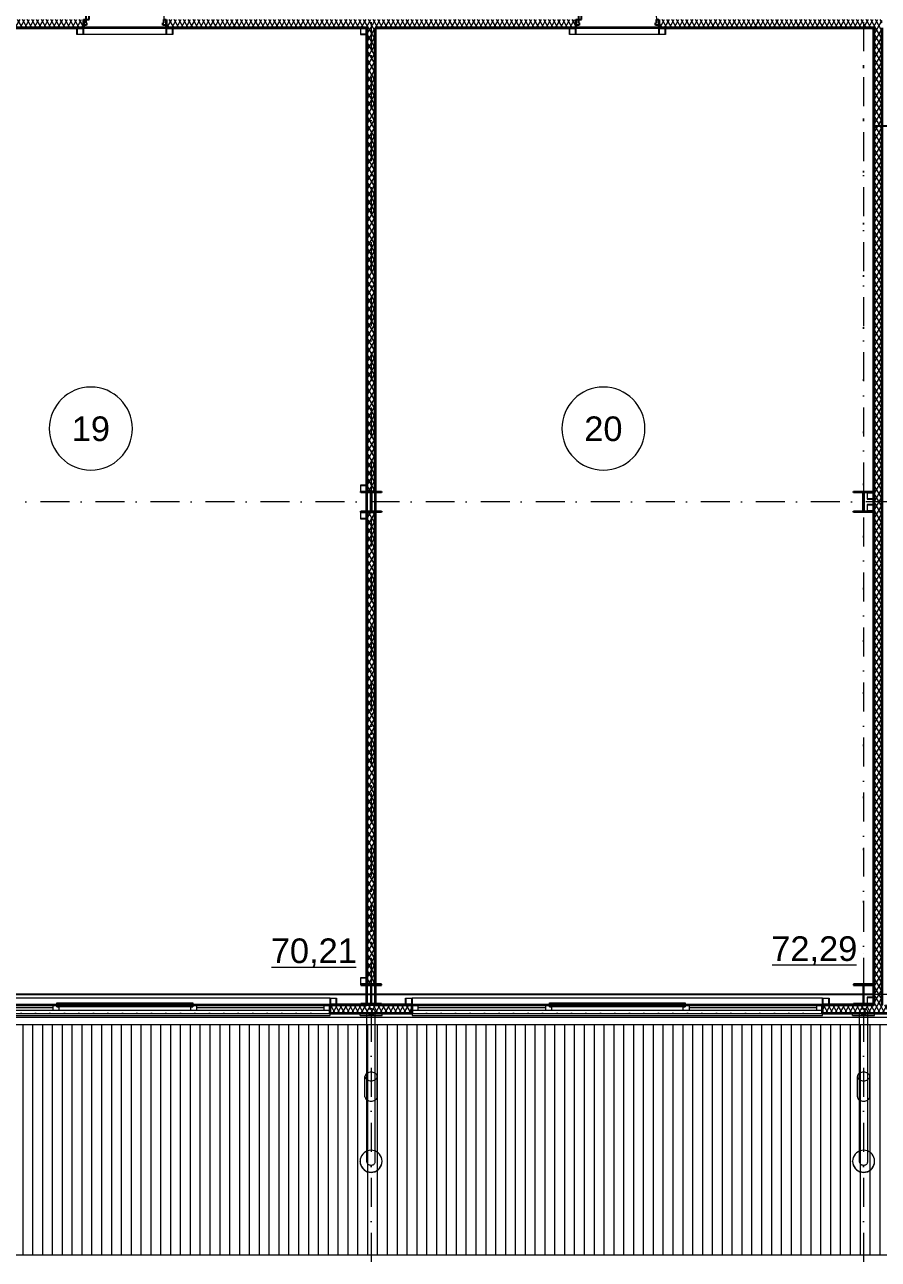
# Model space of a CAD drawing. Header units: millimetres. Extents: x -10605 to 103276, y -15987 to 52426.
# Drawn here: x 35780 to 46179, y -3225 to 11812 of the extents above; entities that cross this region are included whole.
import ezdxf
from ezdxf.enums import TextEntityAlignment as Align

# ---------------------------------------------------------------- set-up
doc = ezdxf.new("R2010")
doc.units = ezdxf.units.MM
doc.header["$MEASUREMENT"] = 0
for name, pattern in [('Dot & Dashed', [670.277762, 352.777767, -176.388884, 0, -141.111112]), ('Крупный пунктир', [634.99999, 0, -634.99999]), ('Пунктирная', [176.388884, 0, -176.388884])]:
    doc.linetypes.add(name, pattern=pattern)
for name, color, linetype, lineweight in [('0_Ном._пера__200', 7, 'Continuous', 0), ('0_Ном._пера__98', 7, 'Continuous', 25), ('Двери Archicad_Ном._пера__3', 7, 'Continuous', 0), ('Двери Archicad_Ном._пера__97', 7, 'Continuous', 35), ('Двери Archicad_Ном._пера__98', 7, 'Continuous', 25), ('Металлический каркас здания_Ном._пера__200', 7, 'Continuous', 0), ('Металлический каркас здания_Ном._пера__98', 7, 'Continuous', 25), ('Металлический каркас здания_Ном._пера__99', 7, 'Continuous', 15), ('Окна Archicad_Ном._пера__100', 7, 'Continuous', 9), ('Окна Archicad_Ном._пера__3', 7, 'Continuous', 0), ('Окна Archicad_Ном._пера__97', 7, 'Continuous', 35), ('Оси_Ном._пера__200', 7, 'Continuous', 0), ('Паспорта Зон Archicad_Ном._пера__100', 7, 'Continuous', 9), ('Стены _Ном._пера__200', 7, 'Continuous', 0), ('Стены _Ном._пера__97', 7, 'Continuous', 35), ('Стены _Ном._пера__99', 7, 'Continuous', 15)]:
    doc.layers.add(name, color=color, linetype=linetype, lineweight=lineweight)
for name, color, linetype, lineweight, true_color in [('0_Ном._пера__92', 7, 'Continuous', 20, 0xc2e9e9e9), ('Зоны_Ном._пера__121', 7, 'Continuous', 35, 0xc2deab72), ('Стены _Ном._пера__94', 7, 'Continuous', 5, 0xc29f9f9f)]:
    doc.layers.add(name, color=color, linetype=linetype, lineweight=lineweight, true_color=true_color)
for name, color, linetype in [('Двери Archicad', 7, 'Continuous'), ('Зоны', 7, 'Continuous'), ('Металлический каркас здания', 7, 'Continuous'), ('Окна Archicad', 7, 'Continuous'), ('Оси', 7, 'Continuous'), ('Стены', 7, 'Continuous')]:
    doc.layers.add(name, color=color, linetype=linetype)
doc.styles.add('РЎР“Р•РќР•Р\xa0РР\xa0_РЎРўРР›Р¬_1', font='arial.ttf')
pattern_1 = [(60, (0, 0), (-43.30127, 25), []), (120, (0, 0), (43.30127, 25), [])]
pattern_2 = [(90, (0, 0), (-60, 0), [])]

# ---------------------------------------------------------------- blocks, each defined once
blk = doc.blocks.new('Перекрытие_1', base_point=(98125, 40125))
at = {"layer": '0_Ном._пера__200', "color": 7, "linetype": 'Continuous', "lineweight": 0, "flags": 128}
blk.add_lwpolyline([(98125, 40125), (51875, 40125), (51875, 29425), (46123, 29425), (46123, 40125), (-125, 40125), (-125, -125), (46125, -125), (46125, 10575), (51875, 10575), (51875, -125), (98125, -125)], close=True, dxfattribs=at)
blk = doc.blocks.new('Стена_2', base_point=(46125, -125))
at = {"layer": 'Стены', "linetype": 'Continuous', "lineweight": 0, "true_color": 0x000000}
h = blk.add_hatch(dxfattribs=at)
h.set_pattern_fill('Batt_Insulation__3_', color=18, style=0, pattern_type=2)
h.set_pattern_definition(pattern_1)
h.paths.add_polyline_path([(46225, -125), (46225, 11775), (46125, 11775), (46125, -125)])
at = {"layer": 'Стены _Ном._пера__97', "color": 7, "linetype": 'Continuous', "lineweight": 35, "flags": 128}
for points in [[(46125, 11775), (46125, -125)], [(46225, -125), (46225, 11775)]]:
    blk.add_lwpolyline(points, dxfattribs=at)
blk = doc.blocks.new('Стена_23', base_point=(40000, 11775))
at = {"layer": 'Стены', "linetype": 'Continuous', "lineweight": 0, "true_color": 0x000000}
h = blk.add_hatch(dxfattribs=at)
h.set_pattern_fill('Batt_Insulation__3_', color=18, style=0, pattern_type=2)
h.set_pattern_definition(pattern_1)
h.paths.add_polyline_path([(39950, 11775), (39950, 6125), (40050, 6125), (40050, 11775)])
at = {"layer": 'Стены _Ном._пера__97', "color": 7, "linetype": 'Continuous', "lineweight": 35, "flags": 128}
for points in [[(39950, 11775), (39950, 6125)], [(40050, 6125), (40050, 11775)], [(39950, 6125), (40050, 6125)]]:
    blk.add_lwpolyline(points, dxfattribs=at)
blk = doc.blocks.new('Стена_36', base_point=(40000, 5875))
at = {"layer": 'Стены', "linetype": 'Continuous', "lineweight": 0, "true_color": 0x000000}
h = blk.add_hatch(dxfattribs=at)
h.set_pattern_fill('Batt_Insulation__3_', color=18, style=0, pattern_type=2)
h.set_pattern_definition(pattern_1)
h.paths.add_polyline_path([(39950, 5875), (39950, 125), (40050, 125), (40050, 5875)])
at = {"layer": 'Стены _Ном._пера__97', "color": 7, "linetype": 'Continuous', "lineweight": 35, "flags": 128}
for points in [[(39950, 5875), (39950, 125)], [(40050, 5875), (39950, 5875)], [(40050, 125), (40050, 5875)], [(39950, 125), (40050, 125)]]:
    blk.add_lwpolyline(points, dxfattribs=at)
blk = doc.blocks.new('Конструктор Кровли 27')
at = {"layer": '0_Ном._пера__92', "color": 254, "linetype": 'Continuous', "lineweight": 20, "true_color": 0xe9e9e9, "flags": 128}
blk.add_lwpolyline([(0, 46123), (0, 0), (40000, 0), (40000, 46125), (29425, 46125), (29425, 51875), (40000, 51875), (40000, 98000), (0, 98000), (0, 51875), (10575, 51875), (10575, 46123)], close=True, dxfattribs=at)
blk = doc.blocks.new('Колонна SHS ГК 27')
at = {"layer": 'Металлический каркас здания_Ном._пера__99', "linetype": 'Continuous', "lineweight": 0, "true_color": 0xffffff}
h = blk.add_hatch(dxfattribs=at)
h.set_pattern_fill('Barabбs_tйglakц_бllу', style=0, pattern_type=2)
h.set_pattern_definition(pattern_2)
h.paths.add_polyline_path([(-40, -40), (40, -40), (40, 40), (-40, 40)])
h.paths.add_polyline_path([(-36.4, -36.4), (-36.4, 36.4), (36.4, 36.4), (36.4, -36.4)], flags=0)
at = {"layer": 'Металлический каркас здания_Ном._пера__99', "color": 7, "linetype": 'Continuous', "lineweight": 15}
for p, q in [((40, 40), (-40, 40)), ((-40, 40), (-40, -40)), ((-36.4, -36.4), (-36.4, 36.4)), ((-36.4, 36.4), (36.4, 36.4)), ((36.4, 36.4), (36.4, -36.4)), ((40, -40), (40, 40)), ((-40, -40), (40, -40)), ((36.4, -36.4), (-36.4, -36.4))]:
    blk.add_line(p, q, dxfattribs=at)
blk = doc.blocks.new('Труба Квадратного Сечения ГК SHS 27')
at = {"layer": 'Металлический каркас здания_Ном._пера__99', "color": 7, "linetype": 'Continuous', "lineweight": 15}
for p, q in [((505, 40), (0, 40)), ((0, 40), (0, 0)), ((0, 0), (0, -40)), ((1010, 40), (505, 40)), ((1010, 0), (1010, 40)), ((1010, -40), (1010, 0)), ((0, -40), (505, -40)), ((505, -40), (1010, -40))]:
    blk.add_line(p, q, dxfattribs=at)
blk = doc.blocks.new('Труба Квадратного Сечения ГК SHS 27_3')
at = {"layer": 'Металлический каркас здания_Ном._пера__99', "color": 7, "linetype": 'Continuous', "lineweight": 15}
for p, q in [((2500, 40), (0, 40)), ((0, 40), (0, 0)), ((0, 0), (0, -40)), ((5000, 40), (2500, 40)), ((5000, 0), (5000, 40)), ((5000, -40), (5000, 0)), ((0, -40), (2500, -40)), ((2500, -40), (5000, -40))]:
    blk.add_line(p, q, dxfattribs=at)
blk = doc.blocks.new('Швеллеp 8240-89 27')
at = {"layer": 'Металлический каркас здания_Ном._пера__200', "color": 7, "linetype": 'Пунктирная', "lineweight": 0}
blk.add_line((0, 0), (6000, 0), dxfattribs=at)
blk = doc.blocks.new('Кладовая_19_19', base_point=(37037, 6865))
at = {"layer": 'Паспорта Зон Archicad_Ном._пера__100', "color": 7, "linetype": 'Continuous', "lineweight": 9}
blk.add_line((38787, 333), (39817, 333), dxfattribs=at)
for start, end in [(0, 180), (180, 0)]:
    blk.add_arc((36586, 6893), 506, start, end, dxfattribs=at)
at = {"layer": 'Паспорта Зон Archicad_Ном._пера__100', "color": 7, "lineweight": 9, "style": 'РЎР“Р•РќР•Р\xa0РР\xa0_РЎРўРР›Р¬_1'}
for tag, p in [('ROOM_NUMBER', (36586, 6891)), ('ROOM_AREA', (39302, 533))]:
    blk.add_attdef(tag, text='', height=300, dxfattribs=at).set_placement(p, align=Align.MIDDLE_CENTER)
blk = doc.blocks.new('Кладовая_20_20', base_point=(43198, 6892))
at = {"layer": 'Паспорта Зон Archicad_Ном._пера__100', "color": 7, "linetype": 'Continuous', "lineweight": 9}
blk.add_line((44884, 360), (45913, 360), dxfattribs=at)
for start, end in [(0, 180), (180, 0)]:
    blk.add_arc((42830, 6893), 506, start, end, dxfattribs=at)
at = {"layer": 'Паспорта Зон Archicad_Ном._пера__100', "color": 7, "lineweight": 9, "style": 'РЎР“Р•РќР•Р\xa0РР\xa0_РЎРўРР›Р¬_1'}
for tag, p in [('ROOM_NUMBER', (42830, 6891)), ('ROOM_AREA', (45399, 559))]:
    blk.add_attdef(tag, text='', height=300, dxfattribs=at).set_placement(p, align=Align.MIDDLE_CENTER)
blk = doc.blocks.new('Однопольная Дверь 27')
at = {"layer": 'Двери Archicad_Ном._пера__3', "color": 7, "linetype": 'Continuous', "lineweight": 0}
blk.add_arc((475, 0), 950, 90, 180, dxfattribs=at)
at = {"layer": 'Двери Archicad_Ном._пера__97', "color": 7, "linetype": 'Continuous', "lineweight": 35}
for p, q in [((-505, 0), (-505, -70)), ((-505, 0), (-505, -70)), ((505, 0), (505, -70)), ((505, 0), (505, -70)), ((-505, -70), (-505, -100)), ((505, -70), (505, -100))]:
    blk.add_line(p, q, dxfattribs=at)
at = {"layer": 'Двери Archicad_Ном._пера__98', "color": 7, "linetype": 'Continuous', "lineweight": 25}
for p, q in [((435, 0), (435, 950)), ((435, 950), (475, 950)), ((475, 950), (475, 0)), ((-475, 0), (-505, 0)), ((-505, 0), (-505, -70)), ((-475, -40), (-475, 0)), ((475, 0), (435, 0)), ((505, 0), (475, 0)), ((475, 0), (475, -40)), ((505, -70), (505, 0)), ((-505, -70), (-465, -70)), ((-465, -40), (-475, -40)), ((-465, -70), (-465, -40)), ((475, -40), (465, -40)), ((465, -40), (465, -70)), ((465, -70), (505, -70))]:
    blk.add_line(p, q, dxfattribs=at)
blk = doc.blocks.new('Стена_88', base_point=(46225, 11775))
at = {"layer": 'Стены', "linetype": 'Continuous', "lineweight": 0, "true_color": 0x000000}
h = blk.add_hatch(dxfattribs=at)
h.set_pattern_fill('Batt_Insulation__3_', color=18, style=0, pattern_type=2)
h.set_pattern_definition(pattern_1)
h.paths.add_polyline_path([(36495, 11875), (31505, 11875), (31505, 11775), (36495, 11775)])
h = blk.add_hatch(dxfattribs=at)
h.set_pattern_fill('Batt_Insulation__3_', color=18, style=0, pattern_type=2)
h.set_pattern_definition(pattern_1)
h.paths.add_polyline_path([(42495, 11875), (37505, 11875), (37505, 11775), (42495, 11775)])
h = blk.add_hatch(dxfattribs=at)
h.set_pattern_fill('Batt_Insulation__3_', color=18, style=0, pattern_type=2)
h.set_pattern_definition(pattern_1)
h.paths.add_polyline_path([(46225, 11875), (43505, 11875), (43505, 11775), (46225, 11775)])
at = {"layer": 'Стены _Ном._пера__97', "color": 7, "linetype": 'Continuous', "lineweight": 35}
for p, q in [((36495, 11875), (36495, 11805)), ((36495, 11805), (36495, 11775)), ((37505, 11875), (37505, 11805)), ((37505, 11805), (37505, 11775)), ((42495, 11875), (42495, 11805)), ((42495, 11805), (42495, 11775)), ((43505, 11875), (43505, 11805)), ((43505, 11805), (43505, 11775))]:
    blk.add_line(p, q, dxfattribs=at)
at = {"layer": 'Стены _Ном._пера__97', "color": 7, "linetype": 'Continuous', "lineweight": 35, "flags": 128}
for points in [[(34050, 11775), (36495, 11775)], [(37505, 11775), (39950, 11775)], [(40050, 11775), (42495, 11775)], [(43505, 11775), (46125, 11775)]]:
    blk.add_lwpolyline(points, dxfattribs=at)
at = {"layer": 'Двери Archicad', "color": 7, "linetype": 'Continuous', "lineweight": 50, "xscale": -1, "zscale": 1000}
for p in [(37000, 11875), (43000, 11875)]:
    blk.add_blockref('Однопольная Дверь 27', p, dxfattribs=at)
blk = doc.blocks.new('Колонна Универсальная 27')
at = {"layer": 'Металлический каркас здания_Ном._пера__98', "linetype": 'Continuous', "lineweight": 0, "true_color": 0xffffff}
h = blk.add_hatch(dxfattribs=at)
h.set_pattern_fill('Barabбs_tйglakц_бllу', style=0, pattern_type=2)
h.set_pattern_definition(pattern_2)
h.paths.add_polyline_path([(-125, -125), (125, -125), (125, -113), (4, -113), (4, 113), (125, 113), (125, 125), (-125, 125), (-125, 113), (-4, 113), (-4, -113), (-125, -113)])
at = {"layer": 'Металлический каркас здания_Ном._пера__98', "color": 7, "linetype": 'Continuous', "lineweight": 25}
for p, q in [((125, 125), (-125, 125)), ((-125, 125), (-125, 113)), ((-125, 113), (-4, 113)), ((-4, 113), (-4, -113)), ((4, -113), (4, 113)), ((4, 113), (125, 113)), ((125, 113), (125, 125)), ((-4, -113), (-125, -113)), ((-125, -113), (-125, -125)), ((-125, -125), (125, -125)), ((125, -113), (4, -113)), ((125, -125), (125, -113))]:
    blk.add_line(p, q, dxfattribs=at)
blk = doc.blocks.new('Двутавp К 26020-83 27')
at = {"layer": 'Металлический каркас здания_Ном._пера__98', "color": 7, "linetype": 'Крупный пунктир', "lineweight": 25}
blk.add_line((0, 0), (39875, 0), dxfattribs=at)
blk = doc.blocks.new('Стандартный Маркер Сетки')
at = {"layer": 'Оси_Ном._пера__200', "color": 7, "linetype": 'Dot & Dashed', "lineweight": 0}
blk.add_line((0, 0), (107805, 0), dxfattribs=at)
at = {"layer": 'Оси_Ном._пера__200', "color": 7, "lineweight": 0, "style": 'РЎР“Р•РќР•Р\xa0РР\xa0_РЎРўРР›Р¬_1'}
blk.add_attdef('AC_MarkerText_1', text='', height=300, dxfattribs=at).set_placement((108205, 150), align=Align.TOP_CENTER)
blk = doc.blocks.new('Двутавp К 26020-83 27_4')
at = {"layer": 'Металлический каркас здания_Ном._пера__98', "color": 7, "linetype": 'Крупный пунктир', "lineweight": 25}
blk.add_line((0, 0), (39750, 0), dxfattribs=at)
blk = doc.blocks.new('Лист Профилированный 27')
at = {"layer": 'Стены _Ном._пера__94', "linetype": 'Continuous', "lineweight": 5, "true_color": 0x9f9f9f}
h = blk.add_hatch(dxfattribs=at)
h.set_pattern_fill('Barabбs_tйglakц_бllу_dupla', color=253, style=0, pattern_type=2)
h.set_pattern_definition([(90, (0, 0), (-120, 0), [])])
h.paths.add_polyline_path([(0, 200), (0, 0), (90395, 0), (90395, 200), (90395, 2610), (90395, 2809), (0, 2809), (0, 2610)])
at = {"layer": 'Стены _Ном._пера__99', "color": 7, "linetype": 'Continuous', "lineweight": 15, "flags": 128}
blk.add_lwpolyline([(0, 200), (0, 0), (90395, 0), (90395, 200), (90395, 2610), (90395, 2809), (0, 2809), (0, 2610)], close=True, dxfattribs=at)
blk = doc.blocks.new('Горизонтальное Многостворчатое Окно 27')
at = {"layer": 'Окна Archicad_Ном._пера__100', "color": 7, "linetype": 'Continuous', "lineweight": 9}
for p, q in [((-2500, 0), (-2430, 0)), ((-2430, 0), (-2430, -70)), ((-873, -70), (-873, 0)), ((-873, 0), (-838, 0)), ((-838, 0), (-828, 0)), ((-828, 25), (-778, 25)), ((-828, -25), (-828, 25)), ((-828, 0), (-828, -25)), ((-778, 25), (-778, -25)), ((-778, 25), (778, 25)), ((-778, 0), (778, 0)), ((778, -25), (778, 25)), ((778, 25), (828, 25)), ((828, 25), (828, -25)), ((828, -25), (828, 0)), ((828, 0), (838, 0)), ((838, 0), (873, 0)), ((873, 0), (873, -70)), ((2430, -70), (2430, 0)), ((2430, 0), (2500, 0)), ((-2430, -70), (-2500, -70)), ((-838, -70), (-873, -70)), ((-803, -70), (-838, -70)), ((-828, -25), (-803, -25)), ((-778, -25), (-828, -25)), ((-803, -25), (-803, -70)), ((778, -25), (-778, -25)), ((828, -25), (778, -25)), ((803, -70), (803, -25)), ((803, -25), (828, -25)), ((838, -70), (803, -70)), ((873, -70), (838, -70)), ((2500, -70), (2430, -70))]:
    blk.add_line(p, q, dxfattribs=at)
at = {"layer": 'Окна Archicad_Ном._пера__3', "color": 7, "linetype": 'Continuous', "lineweight": 0}
for p, q in [((-2500, 0), (2500, 0)), ((-2430, 0), (-873, 0)), ((-778, 25), (778, 25)), ((873, 0), (2430, 0)), ((-2500, -100), (-2500, -130)), ((-2500, -130), (2500, -130)), ((-2430, -35), (-873, -35)), ((-873, -70), (-2430, -70)), ((803, -70), (-803, -70)), ((873, -35), (2430, -35)), ((2430, -70), (873, -70)), ((2500, -130), (2500, -100))]:
    blk.add_line(p, q, dxfattribs=at)
at = {"layer": 'Окна Archicad_Ном._пера__3', "color": 7, "linetype": 'Пунктирная', "lineweight": 0}
blk.add_line((-2500, -100), (2500, -100), dxfattribs=at)
at = {"layer": 'Окна Archicad_Ном._пера__97', "color": 7, "linetype": 'Continuous', "lineweight": 35}
for p, q in [((-2500, -70), (-2500, 0)), ((-2500, -70), (-2500, 0)), ((2500, -70), (2500, 0)), ((2500, -70), (2500, 0)), ((-2500, -100), (-2500, -70)), ((2500, -100), (2500, -70))]:
    blk.add_line(p, q, dxfattribs=at)
blk = doc.blocks.new('Стена_97', base_point=(-125, -125))
at = {"layer": 'Стены', "linetype": 'Continuous', "lineweight": 0, "true_color": 0x000000}
h = blk.add_hatch(dxfattribs=at)
h.set_pattern_fill('Batt_Insulation__3_', color=18, style=0, pattern_type=2)
h.set_pattern_definition(pattern_1)
h.paths.add_polyline_path([(39500, -195), (39500, -225), (40500, -225), (40500, -195), (40500, -125), (39500, -125)])
h = blk.add_hatch(dxfattribs=at)
h.set_pattern_fill('Batt_Insulation__3_', color=18, style=0, pattern_type=2)
h.set_pattern_definition(pattern_1)
h.paths.add_polyline_path([(45500, -195), (45500, -225), (46500, -225), (46500, -195), (46500, -125), (45500, -125)])
at = {"layer": 'Стены _Ном._пера__97', "color": 7, "linetype": 'Continuous', "lineweight": 35}
for p, q in [((39500, -195), (39500, -125)), ((40500, -195), (40500, -125)), ((45500, -195), (45500, -125)), ((39500, -225), (39500, -195)), ((40500, -225), (40500, -195)), ((45500, -225), (45500, -195))]:
    blk.add_line(p, q, dxfattribs=at)
at = {"layer": 'Стены _Ном._пера__97', "color": 7, "linetype": 'Continuous', "lineweight": 35, "flags": 128}
for points in [[(40500, -125), (39500, -125)], [(46125, -125), (45500, -125)], [(39500, -225), (40500, -225)], [(45500, -225), (46500, -225)]]:
    blk.add_lwpolyline(points, dxfattribs=at)
at = {"layer": 'Окна Archicad', "color": 7, "linetype": 'Continuous', "lineweight": 0, "zscale": 1000}
for p in [(37000, -125), (43000, -125)]:
    blk.add_blockref('Горизонтальное Многостворчатое Окно 27', p, dxfattribs=at)
blk = doc.blocks.new('Стена_100', base_point=(3803, -236))
at = {"layer": 'Стены _Ном._пера__200', "color": 7, "linetype": 'Continuous', "lineweight": 0}
blk.add_line((94198, -237), (3803, -237), dxfattribs=at)
at = {"layer": 'Стены _Ном._пера__200', "color": 7, "linetype": 'Continuous', "lineweight": 0, "flags": 128}
for points in [[(94298, -236), (3803, -236)], [(3803, -276), (94198, -276)]]:
    blk.add_lwpolyline(points, dxfattribs=at)
blk = doc.blocks.new('Крыша_1', base_point=(0, 0))
at = {"layer": '0_Ном._пера__98', "color": 7, "linetype": 'Continuous', "lineweight": 25, "flags": 128}
for points in [[(46125, 10575), (46125, 0)], [(51875, 10575), (46125, 10575)], [(46125, 0), (0, 0)]]:
    blk.add_lwpolyline(points, dxfattribs=at)
blk = doc.blocks.new('Стандартный Маркер Сетки_4')
at = {"layer": 'Оси_Ном._пера__200', "color": 7, "linetype": 'Dot & Dashed', "lineweight": 0}
blk.add_line((0, 0), (55187, 0), dxfattribs=at)
at = {"layer": 'Оси_Ном._пера__200', "color": 7, "lineweight": 0, "style": 'РЎР“Р•РќР•Р\xa0РР\xa0_РЎРўРР›Р¬_1'}
blk.add_attdef('AC_MarkerText_1', text='', height=300, rotation=90, dxfattribs=at).set_placement((55368, -69), align=Align.TOP_CENTER)
blk = doc.blocks.new('Цилиндр 27')
at = {"layer": 'Стены _Ном._пера__200', "color": 7, "linetype": 'Continuous', "lineweight": 0}
for p, q in [((-33, 17), (-35, 9)), ((-35, 9), (-35, 0)), ((-35, 0), (-35, -9)), ((-31, 25), (-33, 17)), ((-27, 32), (-31, 25)), ((-23, 38), (-27, 32)), ((-18, 43), (-23, 38)), ((-12, 47), (-18, 43)), ((-6, 49), (-12, 47)), ((0, 50), (-6, 49)), ((0, 50), (1831, 50)), ((1798, 17), (1796, 9)), ((1796, 9), (1796, 0)), ((1796, 0), (1796, -9)), ((1801, 25), (1798, 17)), ((1804, 32), (1801, 25)), ((1809, 38), (1804, 32)), ((1814, 43), (1809, 38)), ((1819, 47), (1814, 43)), ((1825, 49), (1819, 47)), ((1831, 50), (1825, 49)), ((1837, 49), (1831, 50)), ((1843, 47), (1837, 49)), ((1849, 43), (1843, 47)), ((1854, 38), (1849, 43)), ((1858, 32), (1854, 38)), ((1862, 25), (1858, 32)), ((1865, 17), (1862, 25)), ((1866, 9), (1865, 17)), ((1867, 0), (1866, 9)), ((1866, -9), (1867, 0)), ((-35, -9), (-33, -17)), ((-33, -17), (-31, -25)), ((-31, -25), (-27, -32)), ((-27, -32), (-23, -38)), ((-23, -38), (-18, -43)), ((-18, -43), (-12, -47)), ((-12, -47), (-6, -49)), ((-6, -49), (0, -50)), ((0, -50), (1831, -50)), ((1796, -9), (1798, -17)), ((1798, -17), (1801, -25)), ((1801, -25), (1804, -32)), ((1804, -32), (1809, -38)), ((1809, -38), (1814, -43)), ((1814, -43), (1819, -47)), ((1819, -47), (1825, -49)), ((1825, -49), (1831, -50)), ((1831, -50), (1837, -49)), ((1837, -49), (1843, -47)), ((1843, -47), (1849, -43)), ((1849, -43), (1854, -38)), ((1854, -38), (1858, -32)), ((1858, -32), (1862, -25)), ((1862, -25), (1865, -17)), ((1865, -17), (1866, -9))]:
    blk.add_line(p, q, dxfattribs=at)
blk = doc.blocks.new('Цилиндр 27_2')
at = {"layer": 'Стены _Ном._пера__200', "color": 7, "linetype": 'Continuous', "lineweight": 0}
for p, q in [((-132, 23), (-134, 0)), ((-126, 46), (-132, 23)), ((-128, 23), (-130, 0)), ((-122, 46), (-128, 23)), ((-116, 67), (-126, 46)), ((-112, 67), (-122, 46)), ((-102, 86), (-116, 67)), ((-99, 86), (-112, 67)), ((-86, 102), (-102, 86)), ((-82, 102), (-99, 86)), ((-67, 116), (-86, 102)), ((-63, 116), (-82, 102)), ((-46, 126), (-67, 116)), ((-42, 126), (-63, 116)), ((-23, 132), (-46, 126)), ((-20, 132), (-42, 126)), ((0, 134), (-23, 132)), ((3, 134), (-20, 132)), ((0, 134), (3, 134)), ((27, 132), (3, 134)), ((49, 126), (27, 132)), ((70, 116), (49, 126)), ((89, 102), (70, 116)), ((106, 86), (89, 102)), ((119, 67), (106, 86)), ((129, 46), (119, 67)), ((135, 23), (129, 46)), ((137, 0), (135, 23)), ((135, -23), (137, 0)), ((-134, 0), (-132, -23)), ((-132, -23), (-126, -46)), ((-130, 0), (-128, -23)), ((-128, -23), (-122, -46)), ((-126, -46), (-116, -67)), ((-122, -46), (-112, -67)), ((-116, -67), (-102, -86)), ((-112, -67), (-99, -86)), ((-102, -86), (-86, -102)), ((-99, -86), (-82, -102)), ((-86, -102), (-67, -116)), ((-82, -102), (-63, -116)), ((-67, -116), (-46, -126)), ((-63, -116), (-42, -126)), ((-46, -126), (-23, -132)), ((-42, -126), (-20, -132)), ((-23, -132), (0, -134)), ((-20, -132), (3, -134)), ((0, -134), (3, -134)), ((3, -134), (27, -132)), ((27, -132), (49, -126)), ((49, -126), (70, -116)), ((70, -116), (89, -102)), ((89, -102), (106, -86)), ((106, -86), (119, -67)), ((119, -67), (129, -46)), ((129, -46), (135, -23))]:
    blk.add_line(p, q, dxfattribs=at)
blk = doc.blocks.new('Цилиндр 27_3')
at = {"layer": 'Стены _Ном._пера__200', "color": 7, "linetype": 'Continuous', "lineweight": 0}
for p, q in [((0, 134), (0, 132)), ((0, 134), (30, 134)), ((0, 132), (0, 126)), ((0, 126), (0, 116)), ((0, 116), (0, 102)), ((0, 102), (0, 86)), ((0, 86), (0, 67)), ((0, 67), (0, 46)), ((0, 46), (0, 23)), ((0, 23), (0, 0)), ((0, 0), (0, -23)), ((30, 134), (30, 132)), ((30, 132), (30, 126)), ((30, 126), (30, 116)), ((30, 116), (30, 102)), ((30, 102), (30, 86)), ((30, 86), (30, 67)), ((30, 67), (30, 46)), ((30, 46), (30, 23)), ((30, 23), (30, 0)), ((30, 0), (30, -23)), ((0, -23), (0, -46)), ((0, -46), (0, -67)), ((0, -67), (0, -86)), ((0, -86), (0, -102)), ((0, -102), (0, -116)), ((0, -116), (0, -126)), ((0, -126), (0, -132)), ((0, -132), (0, -134)), ((0, -134), (30, -134)), ((30, -23), (30, -46)), ((30, -46), (30, -67)), ((30, -67), (30, -86)), ((30, -86), (30, -102)), ((30, -102), (30, -116)), ((30, -116), (30, -126)), ((30, -126), (30, -132)), ((30, -132), (30, -134))]:
    blk.add_line(p, q, dxfattribs=at)
blk = doc.blocks.new('Цилиндр 27_4')
at = {"layer": 'Стены _Ном._пера__200', "color": 7, "linetype": 'Continuous', "lineweight": 0}
for p, q in [((-52, 13), (-53, 0)), ((-53, 0), (-52, -13)), ((-50, 26), (-52, 13)), ((-46, 37), (-50, 26)), ((-41, 48), (-46, 37)), ((-34, 57), (-41, 48)), ((-27, 65), (-34, 57)), ((-18, 70), (-27, 65)), ((-9, 74), (-18, 70)), ((0, 75), (-9, 74)), ((0, 75), (248, 75)), ((196, 13), (195, 0)), ((195, 0), (196, -13)), ((198, 26), (196, 13)), ((202, 37), (198, 26)), ((208, 48), (202, 37)), ((214, 57), (208, 48)), ((222, 65), (214, 57)), ((230, 70), (222, 65)), ((239, 74), (230, 70)), ((248, 75), (239, 74)), ((257, 74), (248, 75)), ((266, 70), (257, 74)), ((275, 65), (266, 70)), ((282, 57), (275, 65)), ((289, 48), (282, 57)), ((294, 37), (289, 48)), ((298, 26), (294, 37)), ((300, 13), (298, 26)), ((301, 0), (300, 13)), ((300, -13), (301, 0)), ((-52, -13), (-50, -26)), ((-50, -26), (-46, -37)), ((-46, -37), (-41, -48)), ((-41, -48), (-34, -57)), ((-34, -57), (-27, -65)), ((-27, -65), (-18, -70)), ((-18, -70), (-9, -74)), ((-9, -74), (0, -75)), ((0, -75), (248, -75)), ((196, -13), (198, -26)), ((198, -26), (202, -37)), ((202, -37), (208, -48)), ((208, -48), (214, -57)), ((214, -57), (222, -65)), ((222, -65), (230, -70)), ((230, -70), (239, -74)), ((239, -74), (248, -75)), ((248, -75), (257, -74)), ((257, -74), (266, -70)), ((266, -70), (275, -65)), ((275, -65), (282, -57)), ((282, -57), (289, -48)), ((289, -48), (294, -37)), ((294, -37), (298, -26)), ((298, -26), (300, -13))]:
    blk.add_line(p, q, dxfattribs=at)

msp = doc.modelspace()

# ---------------------------------------------------------------- linework, layer by layer
at = {"layer": 'Зоны_Ном._пера__121', "color": 43, "linetype": 'Continuous', "lineweight": 35, "true_color": 0xdeab72, "flags": 128}
for points in [[(34050, 11775), (34050, -125), (39950, -125), (39950, 11775)], [(40050, 11775), (40050, -125), (46125, -125), (46125, 11775)]]:
    msp.add_lwpolyline(points, close=True, dxfattribs=at)

# ---------------------------------------------------------------- block references
at = {"color": 7, "linetype": 'Continuous', "lineweight": 0}
msp.add_blockref('Перекрытие_1', (98125.00021, 40125.00012), dxfattribs=at)
at = {"color": 8, "linetype": 'Continuous', "lineweight": 0, "true_color": 0x747474, "zscale": 1000, "rotation": 270}
msp.add_blockref('Конструктор Кровли 27', (0, 40000.00005), dxfattribs=at)
at = {"color": 7, "linetype": 'Continuous', "lineweight": 25}
msp.add_blockref('Крыша_1', (0, 0), dxfattribs=at)
at = {"layer": 'Зоны', "color": 7, "linetype": 'Continuous', "lineweight": 9}
for name, p, values in [('Кладовая_19_19', (37037.36651, 6865.10266), {'ROOM_NUMBER': '19', 'ROOM_AREA': '70,21'}), ('Кладовая_20_20', (43197.91444, 6891.91831), {'ROOM_NUMBER': '20', 'ROOM_AREA': '72,29'})]:
    msp.add_blockref(name, p, dxfattribs=at).add_auto_attribs(values)
at = {"layer": 'Металлический каркас здания', "color": 7, "linetype": 'Continuous', "lineweight": 9, "zscale": 1000}
for name, p, rotation in [('Двутавp К 26020-83 27', (40000, 0), 90), ('Двутавp К 26020-83 27_4', (46000.00006, 39875.00005), 270)]:
    msp.add_blockref(name, p, dxfattribs=dict(at, rotation=rotation))
at = {"layer": 'Металлический каркас здания', "color": 7, "linetype": 'Continuous', "lineweight": 9, "xscale": -1, "zscale": 1000}
msp.add_blockref('Швеллеp 8240-89 27', (52000.00007, 10613.00853), dxfattribs=at)
at = {"layer": 'Металлический каркас здания_Ном._пера__98', "color": 7, "linetype": 'Continuous', "lineweight": 25, "xscale": -1, "zscale": 1000}
for p in [(40000.015, 5999.94944), (45999.98889, 5999.94944)]:
    msp.add_blockref('Колонна Универсальная 27', p, dxfattribs=at)
at = {"layer": 'Металлический каркас здания_Ном._пера__98', "color": 7, "linetype": 'Continuous', "lineweight": 25, "zscale": 1000, "rotation": 180}
for p in [(40000, 0), (46000, 0)]:
    msp.add_blockref('Колонна Универсальная 27', p, dxfattribs=at)
at = {"layer": 'Металлический каркас здания_Ном._пера__99', "color": 7, "linetype": 'Continuous', "lineweight": 15, "xscale": -1, "zscale": 1000, "rotation": 180}
for name, p in [('Колонна SHS ГК 27', (36455.00007, 11735)), ('Труба Квадратного Сечения ГК SHS 27', (36495.00007, 11735)), ('Колонна SHS ГК 27', (37545.00007, 11735)), ('Колонна SHS ГК 27', (42455.00007, 11735)), ('Труба Квадратного Сечения ГК SHS 27', (42495.00007, 11735)), ('Колонна SHS ГК 27', (43545.00007, 11735)), ('Колонна SHS ГК 27', (39540.0001, -85)), ('Колонна SHS ГК 27', (40460.0001, -85)), ('Колонна SHS ГК 27', (45540.0001, -85))]:
    msp.add_blockref(name, p, dxfattribs=at)
at = {"layer": 'Металлический каркас здания_Ном._пера__99', "color": 7, "linetype": 'Continuous', "lineweight": 15, "zscale": 1000, "rotation": 180}
for name, p in [('Колонна SHS ГК 27', (39910.00006, 11735)), ('Колонна SHS ГК 27', (39910.00006, 6164.94944)), ('Колонна SHS ГК 27', (46085, 6072.94944)), ('Колонна SHS ГК 27', (39910.00006, 5834.94944)), ('Колонна SHS ГК 27', (46085, 5926.94944)), ('Колонна SHS ГК 27', (39910.00006, 165)), ('Труба Квадратного Сечения ГК SHS 27_3', (39500.0001, -85)), ('Труба Квадратного Сечения ГК SHS 27_3', (39500.0001, -85)), ('Труба Квадратного Сечения ГК SHS 27_3', (45500.0001, -85)), ('Труба Квадратного Сечения ГК SHS 27_3', (45500.0001, -85)), ('Колонна SHS ГК 27', (46085, -73))]:
    msp.add_blockref(name, p, dxfattribs=at)
at = {"layer": 'Оси', "color": 8, "linetype": 'Continuous', "lineweight": 0, "true_color": 0x747474, "zscale": 1000, "rotation": 270}
for p in [(40000, 40000.00005), (46000, 40000.00005)]:
    msp.add_blockref('Стандартный Маркер Сетки_4', p, dxfattribs=at)
at = {"layer": 'Оси', "color": 8, "linetype": 'Continuous', "lineweight": 0, "true_color": 0x747474, "xscale": -1, "zscale": 1000}
for p in [(98000.00007, 6000), (98000.00007, 0)]:
    msp.add_blockref('Стандартный Маркер Сетки', p, dxfattribs=at)
at = {"layer": 'Стены', "color": 7, "lineweight": 35}
for name, p in [('Стена_88', (46225.00014, 11775)), ('Стена_23', (40000.00014, 11775)), ('Стена_2', (46125, -125)), ('Стена_36', (40000.00014, 5874.94944)), ('Стена_97', (-125, -125))]:
    msp.add_blockref(name, p, dxfattribs=at)
at = {"layer": 'Стены', "color": 7, "lineweight": 0}
msp.add_blockref('Стена_100', (3802.5, -235.72647), dxfattribs=at)
at = {"layer": 'Стены', "color": 7, "linetype": 'Continuous', "lineweight": 0, "zscale": 1000, "rotation": 89.99999999999999}
for name, p in [('Цилиндр 27_3', (40000, -255.07296)), ('Цилиндр 27', (40000, -2041.51511)), ('Цилиндр 27_3', (46000, -255.07296)), ('Цилиндр 27', (46000, -2041.51511)), ('Цилиндр 27_4', (40000, -1246.09215)), ('Цилиндр 27_4', (46000, -1246.09215)), ('Цилиндр 27_2', (40000, -2033.38641)), ('Цилиндр 27_2', (46000, -2033.38641))]:
    msp.add_blockref(name, p, dxfattribs=at)
at = {"layer": 'Стены _Ном._пера__99', "color": 7, "linetype": 'Continuous', "lineweight": 15, "xscale": -1, "zscale": 1000}
msp.add_blockref('Лист Профилированный 27', (94197.5, -3175), dxfattribs=at)

doc.saveas('drawing.dxf')
